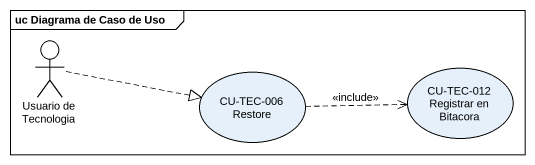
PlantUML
@startuml
mainframe uc Diagrama de Caso de Uso
actor "Usuario de Tecnologia" as Usuario_de_Tecnologia
usecase "CU-TEC-006 Restore" as CU_TEC_006_Restore
usecase "CU-TEC-012 Registrar en Bitacora" as CU_TEC_012_Registrar_en
Usuario_de_Tecnologia .right.|> CU_TEC_006_Restore
CU_TEC_006_Restore .right.> CU_TEC_012_Registrar_en : <<include>>
@enduml
